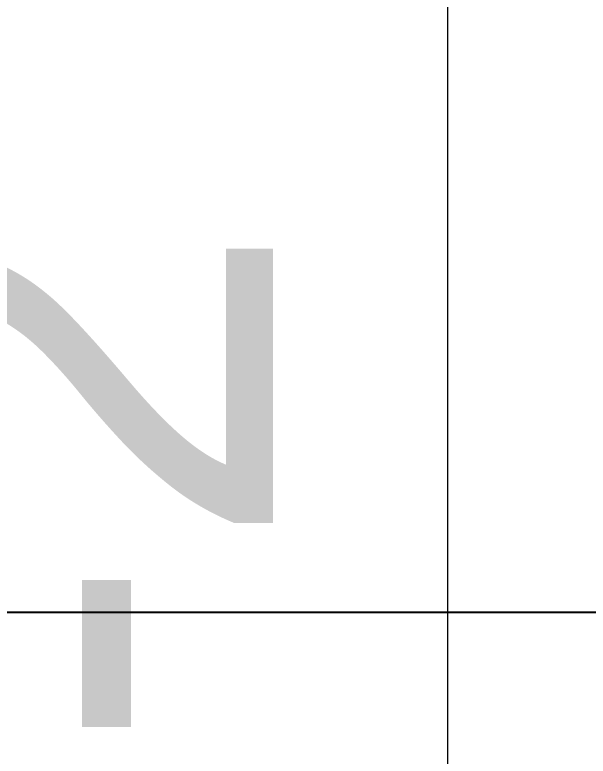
# Model space of a CAD drawing. Header units: inches. Extents: x -4597 to 93300, y -11124 to 5932.
# Drawn here: x 368.11 to 374.76, y -9925.71 to -9917.11 of the extents above; entities that cross this region are included whole.
import ezdxf

# ---------------------------------------------------------------- set-up
doc = ezdxf.new("R2010")
doc.units = ezdxf.units.IN
doc.header["$LTSCALE"] = 0.5
doc.header["$MEASUREMENT"] = 0
doc.header["$PDMODE"] = 66
doc.layers.add('hatch', color=9, linetype='Continuous', lineweight=0)
doc.layers.add('Toilet', color=7, linetype='Continuous', lineweight=25)
doc.styles.get("Standard").update_dxf_attribs({"font": 'arial.ttf'})
doc.dimstyles.new('S8', dxfattribs={"dimtxt": 5, "dimasz": 1, "dimexe": 6, "dimexo": 18, "dimgap": 1.9375, "dimtad": 1, "dimdec": 0, "dimzin": 3, "dimdsep": 46, "dimlunit": 4, "dimtxsty": 'Standard', "dimblk": 'dot 2', "dimcen": 12, "dimse1": 1, "dimse2": 1, "dimclrd": 1, "dimclre": 1, "dimclrt": 256, "dimadec": 0, "dimazin": 0, "dimtfac": 0.75, "dimtdec": 0, "dimtix": 1, "dimtmove": 1, "dimatfit": 3, "dimldrblk": 'DOT', "dimfxl": 1, "dimtolj": 1, "dimtzin": 0, "dimlwd": 9, "dimlwe": 9, "dimarcsym": 0})

# ---------------------------------------------------------------- blocks, each defined once
blk = doc.blocks.new('dot1')
at = {"layer": 'hatch'}
h = blk.add_hatch(color=256, dxfattribs=at)
edge = h.paths.add_edge_path()
edge.add_arc((0, 0), 1, 0, 360)
for p, q in [((0, 3), (0, -3)), ((3, 0), (-3, 0))]:
    blk.add_line(p, q, dxfattribs=at)
blk.add_circle((0, 0), 1, dxfattribs=at)
blk = doc.blocks.new('dot 2')
at = {"layer": 'hatch', "xscale": 0.5, "yscale": 0.5, "zscale": 0.5}
blk.add_blockref('dot1', (0, 0), dxfattribs=at)
blk = doc.blocks.new('*D165')
at = {"layer": 'Defpoints', "color": 0, "transparency": 16777216}
for p in [(373.1299, -9685.037), (519.2466, -9685.037), (683.6119, -10166.7387)]:
    blk.add_point(p, dxfattribs=at)
at = {"layer": 'Toilet', "color": 1, "lineweight": 9, "transparency": 16777216}
blk.add_line((373.1299, -10165.7387), (373.1299, -9686.037), dxfattribs=at)
for p, rotation in [((373.1299, -9685.037), 90), ((373.1299, -10166.7387), 270)]:
    blk.add_blockref('dot 2', p, dxfattribs=dict(at, rotation=rotation))
at = {"layer": 'Toilet', "transparency": 16777216, "insert": (368.6395, -9925.8878), "char_height": 5, "attachment_point": 5, "rotation": 90}
blk.add_mtext('\\A1;40\'-2"', dxfattribs=at)
blk = doc.blocks.new('_Dot')
at = {"color": 0, "linetype": 'ByBlock', "lineweight": -2}
blk.add_line((-0.5, 0), (-1, 0), dxfattribs=at)
at = {"color": 0, "linetype": 'ByBlock', "const_width": 0.5}
blk.add_lwpolyline([(-0.25, 0, 1), (0.25, 0, 1)], format="xyb", close=True, dxfattribs=at)

msp = doc.modelspace()

# ---------------------------------------------------------------- linework, layer by layer
at = {"layer": 'Toilet'}
msp.add_line((362.0014, -9924.037), (788.952, -9924.037), dxfattribs=at)

# ---------------------------------------------------------------- dimensions: what is measured, and where the dimension line sits
dim = msp.add_linear_dim(base=(373.1299, -9685.037), p1=(683.6119, -10166.7387), p2=(519.2466, -9685.037), angle=90, dimstyle='S8', override={"dimfxl": 2, "dimfxlon": 1, "dimarcsym": 1}, dxfattribs=at)
dim.commit()
dim.dimension.update_dxf_attribs({"geometry": '*D165', "text_midpoint": (368.6395, -9925.8878)})

doc.saveas('drawing.dxf')
